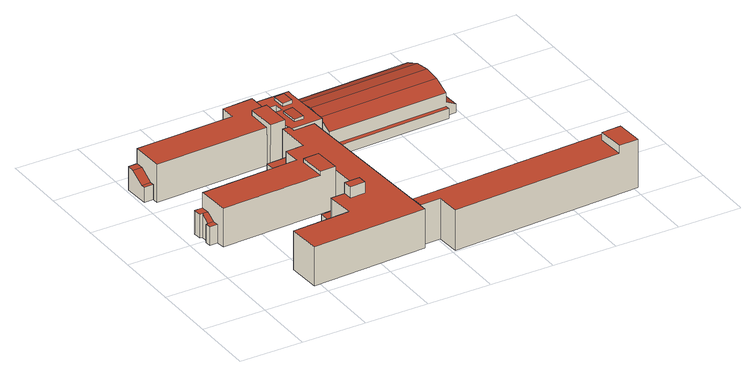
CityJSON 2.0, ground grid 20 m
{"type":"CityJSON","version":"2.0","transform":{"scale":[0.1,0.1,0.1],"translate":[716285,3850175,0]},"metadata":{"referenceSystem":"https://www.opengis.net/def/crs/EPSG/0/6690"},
"CityObjects":{
"building1":{"type":"Building","attributes":{"measuredHeight":7.5,"storeysAboveGround":1},"geometry":[{"type":"Solid","lod":"2","boundaries":[[[[0,1,2,3]],[[4,5,6,7]],[[8,7,6,9]],[[5,4,10,11]],[[8,0,3,10,4,7]],[[2,11,10,3]],[[5,11,2,1,9,6]],[[0,8,9,1]]]],"semantics":{"surfaces":[{"type":"GroundSurface"},{"type":"RoofSurface"},{"type":"WallSurface"}],"values":[[0,1,1,1,2,2,2,2]]}}]},
"building2":{"type":"Building","attributes":{"name":"テスト建物","class":"3002","usage":"422","yearOfConstruction":1964,"measuredHeight":16,"storeysAboveGround":3},"geometry":[{"type":"Solid","lod":"2","boundaries":[[[[12,13,14,15,16,17,18,19,20,21,22,23,24,25,26,27,28,29,30,31,32,33]],[[34,35,36,37]],[[38,39,40,41]],[[42,43,44,45,46]],[[47,48,49,50,51,52,53,54,55,56,57,58,59,60,61,62,63,64,65,66,67,68]],[[69,70,71,72,73]],[[44,43,72,71]],[[74,75,76,77]],[[78,79,80,81]],[[66,38,41,31,30,67]],[[37,54,53,34]],[[40,39,65,64,33,32]],[[45,44,71,70,23,22,47,68]],[[62,13,12,63]],[[72,26,25,73]],[[53,52,35,34]],[[59,16,15,60]],[[77,76,48,47,22,21,51]],[[57,18,17,58]],[[43,27,26,72]],[[65,39,38,66]],[[51,21,20,81,80,52]],[[69,24,23,70]],[[73,25,24,69]],[[42,28,27,43]],[[67,30,29,46,45,68]],[[75,49,48,76]],[[60,15,14,61]],[[61,14,13,62]],[[58,17,16,59]],[[74,50,49,75]],[[77,51,50,74]],[[35,52,80,79,56,55,36]],[[63,12,33,64]],[[40,32,31,41]],[[81,20,19,78]],[[46,29,28,42]],[[36,55,54,37]],[[56,79,78,19,18,57]]]],"semantics":{"surfaces":[{"type":"GroundSurface"},{"type":"RoofSurface"},{"type":"WallSurface"}],"values":[[0,1,1,1,1,1,1,1,1,2,2,2,2,2,2,2,2,2,2,2,2,2,2,2,2,2,2,2,2,2,2,2,2,2,2,2,2,2,2]]}}]},
"building3":{"type":"Building","attributes":{"class":"3002","usage":"422","yearOfConstruction":1970,"measuredHeight":13.8,"storeysAboveGround":3},"geometry":[{"type":"Solid","lod":"2","boundaries":[[[[82,83,84,85,86,87,88,89]],[[90,91,92,93,94,95,96,97]],[[98,99,100,101]],[[92,99,98,93]],[[98,101,86,85,94,93]],[[84,95,94,85]],[[88,87,100,99,92,91]],[[83,96,95,84]],[[86,101,100,87]],[[88,91,90,89]],[[82,97,96,83]],[[89,90,97,82]]]],"semantics":{"surfaces":[{"type":"GroundSurface"},{"type":"RoofSurface"},{"type":"WallSurface"}],"values":[[0,1,1,2,2,2,2,2,2,2,2,2]]}}]},
"building4":{"type":"Building","attributes":{"class":"3002","usage":"422","yearOfConstruction":1982,"measuredHeight":11.9,"storeysAboveGround":3},"geometry":[{"type":"Solid","lod":"2","boundaries":[[[[102,103,104,105,106,107,108,109]],[[110,111,112,113]],[[114,115,116,117,118,119,120,121,122,123,124,125],[126,127,128,129],[130,131,132,133]],[[134,135,136,137]],[[111,127,126,112]],[[118,107,106,119]],[[136,133,132,137]],[[119,106,105,120]],[[134,131,130,135]],[[121,104,103,122]],[[110,128,127,111]],[[135,130,133,136]],[[116,115,114,109,108,117]],[[137,132,131,134]],[[124,123,122,103,102,125]],[[120,105,104,121]],[[117,108,107,118]],[[113,129,128,110]],[[125,102,109,114]],[[112,126,129,113]]]],"semantics":{"surfaces":[{"type":"GroundSurface"},{"type":"RoofSurface"},{"type":"WallSurface"}],"values":[[0,1,1,1,2,2,2,2,2,2,2,2,2,2,2,2,2,2,2,2]]}}]},
"building5":{"type":"Building","attributes":{"class":"3002","usage":"422","yearOfConstruction":2009,"measuredHeight":15.4,"storeysAboveGround":3},"geometry":[{"type":"Solid","lod":"2","boundaries":[[[[138,139,140,141,142,143,144,145,146,147]],[[148,149,150,151]],[[152,153,154,155,156,157,158,159]],[[160,161,162,163]],[[156,145,144,157]],[[162,153,152,163]],[[148,147,146,149]],[[156,155,140,139,150,149,146,145]],[[161,154,153,162]],[[158,143,142,159]],[[150,139,138,151]],[[160,163,152,159,142,141]],[[157,144,143,158]],[[151,138,147,148]],[[141,140,155,154,161,160]]]],"semantics":{"surfaces":[{"type":"GroundSurface"},{"type":"RoofSurface"},{"type":"WallSurface"}],"values":[[0,1,1,1,2,2,2,2,2,2,2,2,2,2,2]]}}]},
"building6":{"type":"Building","attributes":{"class":"3002","usage":"422","yearOfConstruction":1978,"measuredHeight":10.2,"storeysAboveGround":1},"geometry":[{"type":"Solid","lod":"2","boundaries":[[[[164,165,166,167,168,169]],[[170,171,172,173]],[[174,175,176,177]],[[178,179,180,181]],[[171,170,175,174]],[[182,183,184,185]],[[173,172,186,187]],[[166,178,181,167]],[[169,182,185,164]],[[183,186,172,171,174,177,184]],[[165,179,178,166]],[[181,180,176,175,170,173,187,168,167]],[[186,183,182,169,168,187]],[[177,176,180,179,165,164,185,184]]]],"semantics":{"surfaces":[{"type":"GroundSurface"},{"type":"RoofSurface"},{"type":"WallSurface"}],"values":[[0,1,1,1,1,1,1,2,2,2,2,2,2,2]]}}]}
},
"vertices":[
[33,653,14],[5,652,14],[1,733,14],[30,734,14],[31,709,88],[2,709,88],[4,664,62],[32,665,62],[33,653,62],[5,652,62],[30,734,88],[1,733,88],
[449,623,10],[450,600,10],[517,603,10],[543,55,10],[179,37,10],[174,140,10],[357,150,10],[351,287,10],[443,292,10],[439,360,10],[71,342,10],[69,370,10],[44,369,10],[42,387,10],[50,388,10],[48,416,10],[40,416,10],[39,442,10],[377,461,10],[368,605,10],[428,608,10],[427,622,10],[446,213,169],[445,242,169],[397,240,169],[398,211,169],[374,515,50],[432,518,50],[428,608,50],[368,605,50],[40,416,86],[48,416,86],[66,417,86],[64,443,86],[39,442,86],[71,342,134],[390,357,134],[386,440,134],[435,443,134],[439,360,134],[445,242,134],[446,213,134],[398,211,134],[397,240,134],[353,238,134],[357,150,134],[174,140,134],[179,37,134],[543,55,134],[517,603,134],[450,600,134],[449,623,134],[427,622,134],[432,518,134],[374,515,134],[377,461,134],[64,443,134],[44,369,68],[69,370,68],[68,389,68],[50,388,68],[42,387,68],[435,443,146],[386,440,146],[390,357,146],[439,360,146],[351,287,57],[353,238,57],[445,242,57],[443,292,57],
[31,738,13],[344,751,13],[342,799,13],[439,804,13],[444,636,13],[395,633,13],[395,651,13],[34,636,13],[34,636,134],[395,651,134],[392,727,134],[441,730,134],[439,804,134],[342,799,134],[344,751,134],[31,738,134],[441,730,151],[392,727,151],[395,633,151],[444,636,151],
[457,628,13],[453,727,13],[488,728,13],[487,757,13],[452,756,13],[451,800,13],[554,803,13],[560,632,13],[515,657,131],[513,712,131],[484,711,129],[486,656,129],[560,632,122],[556,744,122],[554,786,122],[554,803,122],[451,800,122],[452,756,122],[487,757,122],[488,728,122],[453,727,122],[454,710,122],[456,655,122],[457,628,122],[484,711,122],[513,712,122],[515,657,122],[486,656,122],[499,784,122],[530,786,122],[531,744,122],[501,742,122],[530,786,132],[499,784,132],[501,742,132],[531,744,132],
[1113,211,6],[1117,147,6],[1207,152,6],[1213,38,6],[612,7,6],[608,81,6],[544,78,6],[542,118,6],[1058,144,6],[1054,208,6],[1054,208,52],[1058,144,52],[1117,147,52],[1113,211,52],[1152,35,135],[1147,121,135],[1209,124,135],[1207,152,135],[542,118,135],[544,78,135],[608,81,135],[612,7,135],[1213,38,160],[1209,124,160],[1147,121,160],[1152,35,160],
[985,629,12],[952,627,12],[953,612,12],[571,597,12],[563,803,12],[977,820,12],[567,708,114],[949,723,114],[947,771,108],[565,755,108],[950,675,108],[569,660,108],[571,612,86],[952,627,86],[953,612,43],[952,627,43],[571,612,43],[571,597,43],[977,820,40],[945,819,57],[952,627,57],[985,629,40],[945,819,86],[563,803,86]
]}
